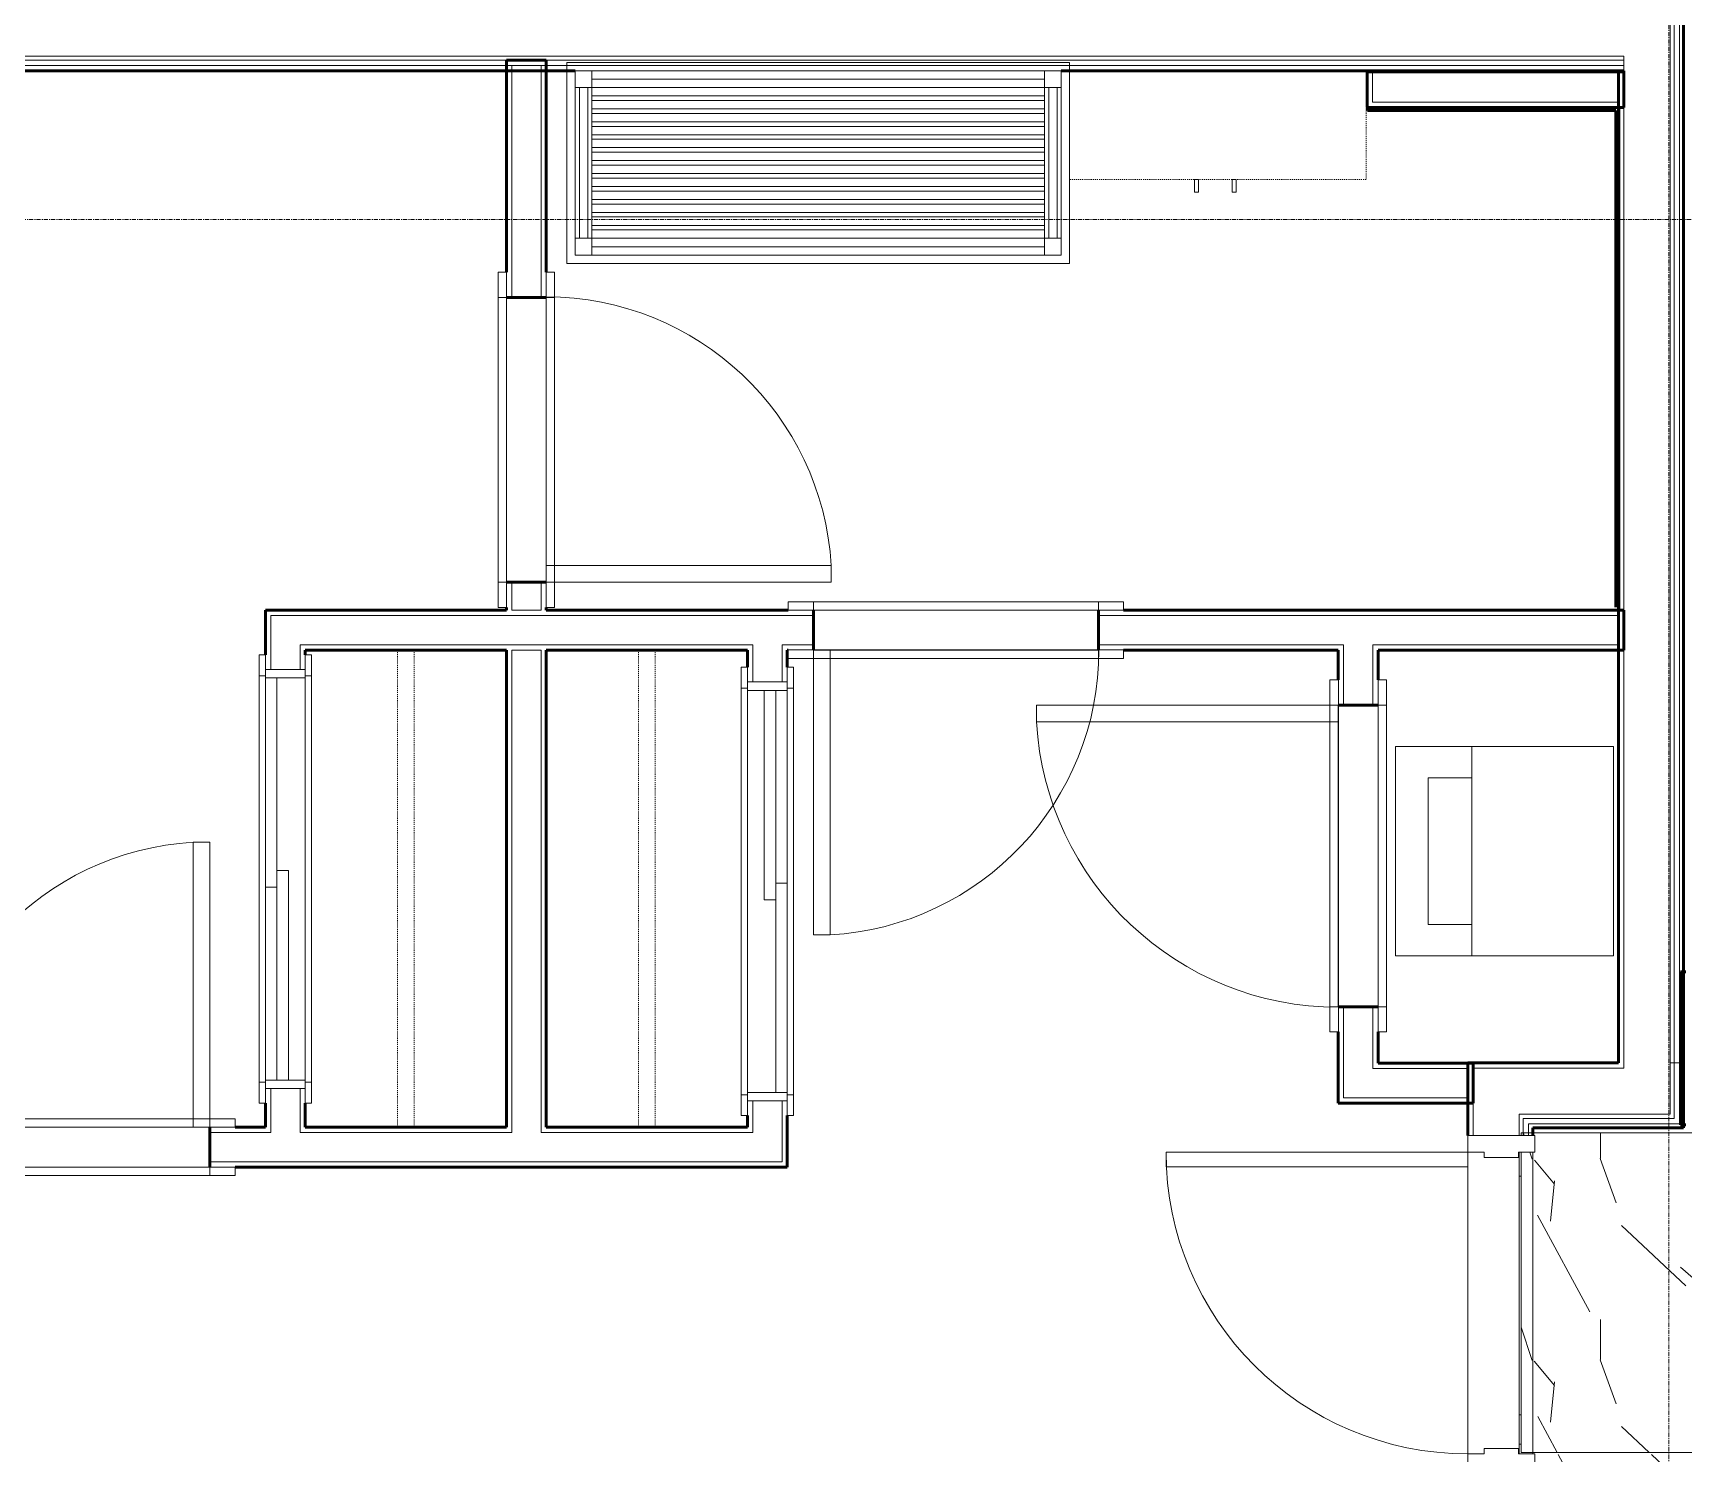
# Model space of a CAD drawing. Header units: inches. Extents: x -4218 to -1830, y 9767 to 12426.
# Drawn here: x -3676.5 to -3479.5, y 10668.9 to 10838.4 of the extents above; entities that cross this region are included whole.
import ezdxf

# ---------------------------------------------------------------- set-up
doc = ezdxf.new("R2010")
doc.units = ezdxf.units.IN
doc.header["$MEASUREMENT"] = 0
doc.linetypes.add('Dash', pattern=[0.25, 0.125, -0.125])
doc.linetypes.add('Grid Line 1_2_', pattern=[0.875, 0.5, -0.125, 0.125, -0.125])
for name, color, linetype, lineweight in [('0-1', 7, 'Continuous', 5), ('0-2', 10, 'Continuous', 9), ('A-CLNG-1', 252, 'Continuous', 9), ('A-CLNG-2', 10, 'Continuous', 9), ('A-CLNG-PATT-1', 9, 'Continuous', 13), ('A-DETL-MBND', 5, 'Continuous', 9), ('A-DOOR-1', 10, 'Continuous', 9), ('A-DOOR-2', 50, 'Continuous', 20), ('A-DOOR-FRAM-1', 10, 'Continuous', 9), ('A-DOOR-FRAM-3', 50, 'Continuous', 20), ('A-ROOF-1', 132, 'Continuous', 9), ('A-WALL-1', 7, 'Continuous', 50), ('A-WALL-2', 250, 'Continuous', 13), ('A-WALL-3', 10, 'Continuous', 9), ('A-WALL-4', 252, 'Continuous', 9), ('A-WALL-5', 253, 'Continuous', 9), ('I-WALL-1', 7, 'Continuous', 50), ('I-WALL-2', 10, 'Continuous', 9), ('I-WALL-3', 252, 'Continuous', 9), ('I-WALL-4', 253, 'Continuous', 9), ('I-WALL-5', 254, 'Continuous', 9), ('P-SANR-FIXT-1', 10, 'Continuous', 9), ('Q-CASE-2', 252, 'Continuous', 9), ('Q-CASE-3', 10, 'Continuous', 9), ('Q-CASE-4', 252, 'Dash', 9), ('Q-CASE-8', 10, 'Dash', 9), ('Q-CASE-HDLN-1', 10, 'Dash', 9), ('Q-CASE-HDLN-2', 252, 'Dash', 9), ('Q-CASE-HDLN-3', 253, 'Dash', 9), ('S-BEAM', 12, 'Continuous', 9), ('S-GRID-1', 1, 'Grid Line 1_2_', 9)]:
    doc.layers.add(name, color=color, linetype=linetype, lineweight=lineweight)

# ---------------------------------------------------------------- blocks, each defined once
blk = doc.blocks.new('SWING - SINGLE - FLUSH - 2-10 x 6-8 - PRIVACY-3199407-BACKGROUND - RCP - 3RD FLOOR')
at = {"layer": 'A-DOOR-1'}
blk.add_arc((17, 2.37), 34.07, 93.3657, 180, dxfattribs=at)
at = {"layer": 'A-DOOR-2'}
for p, q in [((15, 2.37), (15, 36.38)), ((17, 36.38), (15, 36.38)), ((17, 2.37), (17, 36.38)), ((17, 2.37), (15, 2.37))]:
    blk.add_line(p, q, dxfattribs=at)
at = {"layer": 'A-DOOR-FRAM-1'}
for p, q in [((-17, 3.37), (-20, 3.37)), ((-20, 2.37), (-20, 3.37)), ((-20, 2.37), (-17, 2.37)), ((17, 3.37), (-17, 3.37)), ((-17, 2.37), (-17, 3.37)), ((-17, 2.37), (17, 2.37)), ((20, 3.37), (17, 3.37)), ((17, 2.37), (17, 3.37)), ((17, 2.37), (20, 2.37)), ((20, 2.37), (20, 3.37)), ((-17, -2.38), (-20, -2.38)), ((-20, -2.38), (-20, -3.38)), ((-20, -3.38), (-17, -3.38)), ((17, -2.38), (-17, -2.38)), ((-17, -2.38), (-17, -3.38)), ((-17, -3.38), (17, -3.38)), ((20, -2.38), (17, -2.38)), ((17, -2.38), (17, -3.38)), ((17, -3.38), (20, -3.38)), ((20, -2.38), (20, -3.38))]:
    blk.add_line(p, q, dxfattribs=at)
blk = doc.blocks.new('Stacked Washer and Dryer - 26_x25_ - Private-1372850-BACKGROUND - RCP - 3RD FLOOR')
at = {"layer": 'P-SANR-FIXT-1'}
for p, q in [((26, 12.5), (0, 12.5)), ((0, -12.5), (0, 12.5)), ((16.90625, -12.5), (16.90625, 12.5)), ((26, 12.5), (26, -12.5)), ((22.09375, 8.75), (16.90625, 8.75)), ((22.09375, -8.75), (22.09375, 8.75)), ((16.90625, -8.75), (22.09375, -8.75)), ((0, -12.5), (26, -12.5))]:
    blk.add_line(p, q, dxfattribs=at)
blk = doc.blocks.new('SWING - SINGLE - FLUSH - 3-0 x 6-8 - PASSAGE-3208150-BACKGROUND - RCP - 3RD FLOOR')
at = {"layer": 'A-DOOR-1'}
blk.add_arc((18, 2.37), 36.07, 93.1789, 180, dxfattribs=at)
at = {"layer": 'A-DOOR-2'}
for p, q in [((16, 2.37), (16, 38.39)), ((18, 38.39), (16, 38.39)), ((18, 2.37), (18, 38.39)), ((18, 2.37), (16, 2.37))]:
    blk.add_line(p, q, dxfattribs=at)
at = {"layer": 'A-DOOR-FRAM-1'}
for p, q in [((-18, 3.37), (-21, 3.37)), ((-21, 2.37), (-21, 3.37)), ((-18, 2.37), (-21, 2.37)), ((18, 3.37), (-18, 3.37)), ((-18, 2.37), (-18, 3.37)), ((-18, 2.37), (18, 2.37)), ((21, 3.37), (18, 3.37)), ((18, 2.37), (18, 3.37)), ((21, 2.37), (18, 2.37)), ((21, 2.37), (21, 3.37)), ((-21, -2.38), (-21, -3.38)), ((-21, -2.38), (-18, -2.38)), ((-21, -3.38), (-18, -3.38)), ((-18, -2.38), (-18, -3.38)), ((18, -2.38), (-18, -2.38)), ((-18, -3.38), (18, -3.38)), ((18, -2.38), (18, -3.38)), ((18, -2.38), (21, -2.38)), ((18, -3.38), (21, -3.38)), ((21, -2.38), (21, -3.38))]:
    blk.add_line(p, q, dxfattribs=at)
blk = doc.blocks.new('OD_CW_Closet - OD_CW_Closet-3208948-BACKGROUND - RCP - 3RD FLOOR')
at = {"layer": 'Q-CASE-HDLN-1'}
for p, q in [((53.56, 24), (5.56, 24)), ((0.74, 13), (57.68, 13)), ((0.74, 11), (57.68, 11))]:
    blk.add_line(p, q, dxfattribs=at)
at = {"layer": 'Q-CASE-HDLN-2'}
for p, q in [((2.81, 24), (0.74, 24)), ((0.74, 24), (0.74, 0)), ((53.81, 24), (53.56, 24)), ((57.68, 24), (56.31, 24)), ((57.68, 0), (57.68, 24)), ((0.74, 0), (57.68, 0))]:
    blk.add_line(p, q, dxfattribs=at)
at = {"layer": 'Q-CASE-HDLN-3'}
blk.add_line((4.56, 24), (2.81, 24), dxfattribs=at)
blk = doc.blocks.new('SLIDING - FLUSH - 4-0 x 6-8-3203583-BACKGROUND - RCP - 3RD FLOOR')
at = {"layer": 'A-DOOR-1'}
for p, q in [((-26.75, 2.5), (-26.75, 3.25)), ((-24.25, 3.25), (-26.75, 3.25)), ((-26.75, 2.5), (-24.25, 2.5)), ((24.25, 3.25), (-24.25, 3.25)), ((-24.25, 3.25), (-24.25, 2.5)), ((24.25, 2.5), (24.25, 3.25)), ((24.25, 3.25), (26.75, 3.25)), ((26.75, 2.5), (24.25, 2.5)), ((26.75, 3.25), (26.75, 2.5)), ((24, 0.5), (-1, 0.5)), ((-1, 0.5), (-1, -0.88)), ((24, 0.5), (24, -0.88)), ((1, -0.88), (-24, -0.88)), ((-24, -0.88), (-24, -2.25)), ((-1, -0.88), (24, -0.88)), ((1, -0.88), (1, -2.25)), ((-26.75, -3), (-26.75, -2.25)), ((-24.25, -2.25), (-26.75, -2.25)), ((-26.75, -3), (-24.25, -3)), ((-24.25, -2.25), (-24.25, -3)), ((-24.25, -3), (24.25, -3)), ((-24, -2.25), (1, -2.25)), ((24.25, -2.25), (26.75, -2.25)), ((24.25, -3), (24.25, -2.25)), ((26.75, -3), (24.25, -3)), ((26.75, -2.25), (26.75, -3))]:
    blk.add_line(p, q, dxfattribs=at)
at = {"layer": 'A-DOOR-FRAM-1'}
for p, q in [((-25, -2.25), (-25, 2.5)), ((-24, 2.5), (-25, 2.5)), ((24, 2.5), (-24, 2.5)), ((-24, 2.5), (-24, -2.25)), ((24, -2.25), (24, 2.5)), ((24, 2.5), (25, 2.5)), ((25, 2.5), (25, -2.25)), ((-25, -2.25), (-24, -2.25)), ((1, -2.25), (24, -2.25)), ((25, -2.25), (24, -2.25))]:
    blk.add_line(p, q, dxfattribs=at)
blk = doc.blocks.new('OD_CW_Closet - OD_CW_Closet-V2-BACKGROUND - RCP - 3RD FLOOR')
at = {"layer": 'Q-CASE-HDLN-1'}
for p, q in [((0.74, -11), (57.68, -11)), ((0.74, -13), (57.68, -13)), ((52.06, -24), (4.06, -24))]:
    blk.add_line(p, q, dxfattribs=at)
at = {"layer": 'Q-CASE-HDLN-2'}
for p, q in [((0.74, -24), (0.74, 0)), ((0.74, 0), (57.68, 0)), ((57.68, 0), (57.68, -24)), ((1.31, -24), (0.74, -24)), ((4.06, -24), (3.81, -24)), ((57.68, -24), (54.81, -24))]:
    blk.add_line(p, q, dxfattribs=at)
at = {"layer": 'Q-CASE-HDLN-3'}
blk.add_line((54.81, -24), (53.06, -24), dxfattribs=at)
blk = doc.blocks.new('Bath Vanity - Bath Vanity 60_-3150019-BACKGROUND - RCP - 3RD FLOOR')
at = {"layer": 'Q-CASE-2'}
for p, q in [((-29.26, 0), (-29.26, 1)), ((30.74, 1), (30.74, 0)), ((30.74, 0), (-29.26, 0))]:
    blk.add_line(p, q, dxfattribs=at)
at = {"layer": 'Q-CASE-3'}
for p, q in [((-29.26, 1), (-29.26, 24)), ((-29.26, 24), (30.74, 24)), ((30.74, 24), (30.74, 1)), ((-28.26, 21), (-28.26, 23)), ((-28.26, 23), (-26.26, 23)), ((-26.26, 23), (27.74, 23)), ((-26.26, 23), (-26.26, 21)), ((-26.26, 22), (27.74, 22)), ((27.74, 21), (27.74, 23)), ((27.74, 23), (29.74, 23)), ((29.74, 23), (29.74, 21)), ((-28.26, 21), (-28.26, 3)), ((-26.26, 21), (-28.26, 21)), ((-27.76, 21), (-27.76, 3)), ((-26.76, 21), (-26.76, 3)), ((27.74, 21), (-26.26, 21)), ((-26.26, 21), (-26.26, 3)), ((-26.26, 20), (27.74, 20)), ((27.74, 21), (27.74, 3)), ((29.74, 21), (27.74, 21)), ((28.24, 21), (28.24, 3)), ((29.24, 21), (29.24, 3)), ((29.74, 21), (29.74, 3)), ((27.74, 19.45), (-26.26, 19.45)), ((-26.26, 18.45), (27.74, 18.45)), ((27.74, 17.91), (-26.26, 17.91)), ((-26.26, 16.91), (27.74, 16.91)), ((27.74, 16.36), (-26.26, 16.36)), ((-26.26, 15.36), (27.74, 15.36)), ((27.74, 14.82), (-26.26, 14.82)), ((-26.26, 13.82), (27.74, 13.82)), ((27.74, 13.27), (-26.26, 13.27)), ((-26.26, 12.27), (27.74, 12.27)), ((27.74, 11.73), (-26.26, 11.73)), ((-26.26, 10.73), (27.74, 10.73)), ((27.74, 10.18), (-26.26, 10.18)), ((-26.26, 9.18), (27.74, 9.18)), ((27.74, 8.64), (-26.26, 8.64)), ((-26.26, 7.64), (27.74, 7.64)), ((27.74, 7.09), (-26.26, 7.09)), ((-26.26, 6.09), (27.74, 6.09)), ((27.74, 5.55), (-26.26, 5.55)), ((-26.26, 4.55), (27.74, 4.55)), ((27.74, 4), (-26.26, 4)), ((-28.26, 1), (-28.26, 3)), ((-28.26, 3), (-26.26, 3)), ((-26.26, 3), (27.74, 3)), ((-26.26, 3), (-26.26, 1)), ((-26.26, 2), (27.74, 2)), ((27.74, 1), (27.74, 3)), ((27.74, 3), (29.74, 3)), ((29.74, 3), (29.74, 1)), ((-26.26, 1), (-28.26, 1)), ((-26.26, 1), (27.74, 1)), ((29.74, 1), (27.74, 1))]:
    blk.add_line(p, q, dxfattribs=at)
blk = doc.blocks.new('300 Series Wall Hung Cabinet_326 - 36_-V55-BACKGROUND - RCP - 3RD FLOOR')
at = {"layer": 'Q-CASE-3'}
for p, q in [((-2.01, 14.69), (-2.5, 14.69)), ((-2.5, 14.69), (-2.5, 13.19)), ((-2.01, 13.19), (-2.01, 14.69)), ((2.49, 14.69), (2, 14.69)), ((2, 14.69), (2, 13.19)), ((2.49, 13.19), (2.49, 14.69)), ((-2.5, 13.19), (-2.01, 13.19)), ((2, 13.19), (2.49, 13.19))]:
    blk.add_line(p, q, dxfattribs=at)
at = {"layer": 'Q-CASE-4'}
blk.add_line((17.37, 0.19), (-18, 0.19), dxfattribs=at)
at = {"layer": 'Q-CASE-8'}
for p, q in [((-18, 0.19), (-18, 13.19)), ((-18, 13.19), (17.37, 13.19))]:
    blk.add_line(p, q, dxfattribs=at)
blk = doc.blocks.new('CTR - 1st Phase - Unit Layouts_rvt-1-BACKGROUND - RCP - 3RD FLOOR')
at = {"layer": 'A-WALL-1'}
for p, q in [((-3620, 10809.89), (-3620, 10835.19)), ((-3620, 10835.19), (-3619.37, 10835.19)), ((-3619.37, 10835.19), (-3615.87, 10835.19)), ((-3615.87, 10835.19), (-3615.25, 10835.19)), ((-3615.25, 10835.19), (-3615.25, 10809.89)), ((-3517.3, 10833.69), (-3517.3, 10833.94)), ((-3517.3, 10833.94), (-3486.67, 10833.94)), ((-3517.3, 10830.19), (-3517.3, 10833.69)), ((-3486.67, 10833.94), (-3486.67, 10833.69)), ((-3486.67, 10833.69), (-3486.67, 10830.19)), ((-3517.3, 10829.56), (-3517.3, 10830.19)), ((-3486.67, 10830.19), (-3486.67, 10829.56)), ((-3486.67, 10829.56), (-3517.3, 10829.56)), ((-3517.26, 10829.19), (-3517.26, 10829.56)), ((-3517.26, 10829.56), (-3487.64, 10829.56)), ((-3487.64, 10829.19), (-3517.26, 10829.19)), ((-3487.64, 10829.56), (-3487.26, 10829.56)), ((-3487.64, 10769.94), (-3487.64, 10829.19)), ((-3487.26, 10829.56), (-3487.26, 10769.56)), ((-3615.25, 10806.89), (-3620, 10806.89)), ((-3620, 10772.89), (-3615.25, 10772.89)), ((-3648.75, 10764.25), (-3648.75, 10769.56)), ((-3648.75, 10769.56), (-3648.12, 10769.56)), ((-3648.12, 10769.56), (-3644, 10769.56)), ((-3644, 10769.56), (-3620, 10769.56)), ((-3620, 10769.56), (-3620, 10769.89)), ((-3615.25, 10769.89), (-3615.25, 10769.56)), ((-3615.25, 10769.56), (-3586.37, 10769.56)), ((-3583.37, 10769.56), (-3583.37, 10764.81)), ((-3549.37, 10764.81), (-3549.37, 10769.56)), ((-3546.37, 10769.56), (-3486.67, 10769.56)), ((-3487.26, 10769.56), (-3487.64, 10769.56)), ((-3486.67, 10769.56), (-3486.67, 10768.94)), ((-3486.67, 10768.94), (-3486.67, 10765.44)), ((-3486.67, 10765.44), (-3486.67, 10764.81)), ((-3620, 10764.81), (-3644, 10764.81)), ((-3644, 10764.81), (-3644, 10764.25)), ((-3620, 10707.87), (-3620, 10764.81)), ((-3591.25, 10764.81), (-3615.25, 10764.81)), ((-3615.25, 10764.81), (-3615.25, 10707.87)), ((-3591.25, 10762.75), (-3591.25, 10764.81)), ((-3586.5, 10764.81), (-3586.5, 10762.75)), ((-3586.37, 10764.81), (-3586.5, 10764.81)), ((-3520.75, 10764.81), (-3546.37, 10764.81)), ((-3520.75, 10761.25), (-3520.75, 10764.81)), ((-3486.67, 10764.81), (-3516, 10764.81)), ((-3516, 10764.81), (-3516, 10761.25)), ((-3516, 10758.25), (-3520.75, 10758.25)), ((-3520.75, 10722.25), (-3516, 10722.25)), ((-3520.75, 10715.5), (-3520.75, 10719.25)), ((-3516, 10719.25), (-3516, 10715.5)), ((-3520.75, 10711.37), (-3520.75, 10715.5)), ((-3516, 10715.5), (-3504.67, 10715.5)), ((-3504.67, 10715.5), (-3504.67, 10714.87)), ((-3504.67, 10714.87), (-3504.67, 10711.37)), ((-3648.75, 10707.87), (-3648.75, 10710.75)), ((-3644, 10710.75), (-3644, 10707.87)), ((-3520.75, 10710.75), (-3520.75, 10711.37)), ((-3504.67, 10710.75), (-3520.75, 10710.75)), ((-3504.67, 10711.37), (-3504.67, 10710.75)), ((-3591.25, 10707.87), (-3591.25, 10709.25)), ((-3586.5, 10709.25), (-3586.5, 10703.12)), ((-3655.37, 10703.12), (-3655.37, 10707.87)), ((-3652.37, 10707.87), (-3648.75, 10707.87)), ((-3644, 10707.87), (-3620, 10707.87)), ((-3615.25, 10707.87), (-3591.25, 10707.87)), ((-3591.25, 10703.12), (-3652.37, 10703.12)), ((-3587.12, 10703.12), (-3591.25, 10703.12)), ((-3586.5, 10703.12), (-3587.12, 10703.12))]:
    blk.add_line(p, q, dxfattribs=at)
at = {"layer": 'A-WALL-2'}
for p, q in [((-3615.87, 10834.56), (-3619.37, 10834.56)), ((-3619.37, 10806.89), (-3619.37, 10834.56)), ((-3615.87, 10806.89), (-3615.87, 10834.56)), ((-3516.67, 10833.69), (-3517.3, 10833.69)), ((-3517.3, 10833.69), (-3516.67, 10833.69)), ((-3516.67, 10830.19), (-3516.67, 10833.69)), ((-3516.67, 10833.69), (-3487.3, 10833.69)), ((-3487.3, 10833.69), (-3487.3, 10830.19)), ((-3486.67, 10833.69), (-3487.3, 10833.69)), ((-3487.3, 10833.69), (-3486.67, 10833.69)), ((-3516.67, 10830.19), (-3487.3, 10830.19)), ((-3619.37, 10769.56), (-3619.37, 10772.89)), ((-3615.87, 10769.56), (-3615.87, 10772.89)), ((-3619.37, 10769.56), (-3615.87, 10769.56)), ((-3615.87, 10769.56), (-3619.37, 10769.56)), ((-3644.62, 10768.94), (-3648.12, 10768.94)), ((-3648.12, 10768.94), (-3648.12, 10762.5)), ((-3644, 10768.94), (-3644.62, 10768.94)), ((-3583.37, 10768.94), (-3644, 10768.94)), ((-3487.3, 10768.94), (-3549.37, 10768.94)), ((-3487.3, 10765.44), (-3487.3, 10768.94)), ((-3644, 10765.44), (-3644.62, 10765.44)), ((-3644.62, 10765.44), (-3644.62, 10762.5)), ((-3590.62, 10765.44), (-3644, 10765.44)), ((-3590.62, 10765.44), (-3590.62, 10764.81)), ((-3587.12, 10765.44), (-3587.12, 10764.81)), ((-3583.37, 10765.44), (-3587.12, 10765.44)), ((-3520.12, 10765.44), (-3549.37, 10765.44)), ((-3520.12, 10765.44), (-3520.12, 10764.81)), ((-3487.3, 10765.44), (-3516.62, 10765.44)), ((-3516.62, 10765.44), (-3516.62, 10764.81)), ((-3615.87, 10764.81), (-3619.37, 10764.81)), ((-3619.37, 10707.87), (-3619.37, 10764.81)), ((-3619.37, 10764.81), (-3615.87, 10764.81)), ((-3615.87, 10707.87), (-3615.87, 10764.81)), ((-3590.62, 10764.81), (-3590.62, 10761)), ((-3587.12, 10764.81), (-3587.12, 10761)), ((-3520.12, 10764.81), (-3520.12, 10758.25)), ((-3516.62, 10764.81), (-3516.62, 10758.25)), ((-3520.12, 10722.25), (-3520.12, 10715.5)), ((-3516.62, 10722.25), (-3516.62, 10715.5)), ((-3520.12, 10715.5), (-3520.12, 10714.87)), ((-3520.12, 10714.87), (-3520.12, 10711.37)), ((-3516.62, 10715.5), (-3516.62, 10714.87)), ((-3505.3, 10714.87), (-3516.62, 10714.87)), ((-3505.3, 10714.87), (-3505.3, 10711.37)), ((-3648.12, 10712.5), (-3648.12, 10707.87)), ((-3644.62, 10712.5), (-3644.62, 10707.87)), ((-3590.62, 10711), (-3590.62, 10707.25)), ((-3587.12, 10711), (-3587.12, 10703.75)), ((-3505.3, 10711.37), (-3520.12, 10711.37)), ((-3655.37, 10707.25), (-3648.12, 10707.25)), ((-3648.12, 10707.25), (-3648.12, 10707.87)), ((-3644.62, 10707.25), (-3644.62, 10707.87)), ((-3644.62, 10707.25), (-3619.37, 10707.25)), ((-3619.37, 10707.25), (-3619.37, 10707.87)), ((-3615.87, 10707.87), (-3615.87, 10707.25)), ((-3615.87, 10707.25), (-3591.25, 10707.25)), ((-3591.25, 10707.25), (-3590.62, 10707.25)), ((-3655.37, 10703.75), (-3591.25, 10703.75)), ((-3591.25, 10703.75), (-3590.62, 10703.75)), ((-3590.62, 10703.75), (-3587.12, 10703.75))]:
    blk.add_line(p, q, dxfattribs=at)
at = {"layer": 'A-WALL-3'}
for p, q in [((-3620, 10806.89), (-3620, 10772.89)), ((-3615.25, 10772.89), (-3615.25, 10806.89)), ((-3549.37, 10769.56), (-3583.37, 10769.56)), ((-3583.37, 10764.81), (-3549.37, 10764.81)), ((-3520.75, 10758.25), (-3520.75, 10722.25)), ((-3516, 10722.25), (-3516, 10758.25)), ((-3655.37, 10707.87), (-3689.37, 10707.87)), ((-3689.37, 10703.12), (-3655.37, 10703.12))]:
    blk.add_line(p, q, dxfattribs=at)
at = {"layer": 'A-WALL-4'}
for p, q in [((-3620, 10806.89), (-3615.25, 10806.89)), ((-3620, 10772.89), (-3615.25, 10772.89)), ((-3583.37, 10769.56), (-3583.37, 10764.81)), ((-3549.37, 10769.56), (-3549.37, 10764.81)), ((-3516, 10758.25), (-3520.75, 10758.25)), ((-3516, 10722.25), (-3520.75, 10722.25)), ((-3655.37, 10703.12), (-3655.37, 10707.87))]:
    blk.add_line(p, q, dxfattribs=at)
at = {"layer": 'A-WALL-5'}
for p, q in [((-3648.75, 10762.5), (-3644, 10762.5)), ((-3586.5, 10761), (-3591.25, 10761)), ((-3648.75, 10712.5), (-3644, 10712.5)), ((-3586.5, 10711), (-3591.25, 10711))]:
    blk.add_line(p, q, dxfattribs=at)
at = {"layer": '0-2'}
for name, p, rotation in [('Bath Vanity - Bath Vanity 60_-3150019-BACKGROUND - RCP - 3RD FLOOR', (-3582.06, 10834.94), 180), ('300 Series Wall Hung Cabinet_326 - 36_-V55-BACKGROUND - RCP - 3RD FLOOR', (-3535.42, 10834.13), 180), ('SWING - SINGLE - FLUSH - 2-10 x 6-8 - PRIVACY-3199407-BACKGROUND - RCP - 3RD FLOOR', (-3617.62, 10789.89), 269.9999999999781), ('SWING - SINGLE - FLUSH - 2-10 x 6-8 - PRIVACY-3199407-BACKGROUND - RCP - 3RD FLOOR', (-3566.37, 10767.19), 180), ('SLIDING - FLUSH - 4-0 x 6-8-3203583-BACKGROUND - RCP - 3RD FLOOR', (-3646.5, 10737.5), 270.0000000000273), ('OD_CW_Closet - OD_CW_Closet-V2-BACKGROUND - RCP - 3RD FLOOR', (-3620, 10765.55), 269.9999999999683), ('OD_CW_Closet - OD_CW_Closet-3208948-BACKGROUND - RCP - 3RD FLOOR', (-3615.25, 10765.55), 270.0000000000302), ('SLIDING - FLUSH - 4-0 x 6-8-3203583-BACKGROUND - RCP - 3RD FLOOR', (-3588.75, 10736), 89.99999999997199), ('SWING - SINGLE - FLUSH - 3-0 x 6-8 - PASSAGE-3208150-BACKGROUND - RCP - 3RD FLOOR', (-3518.37, 10740.25), 89.99999999997131), ('Stacked Washer and Dryer - 26_x25_ - Private-1372850-BACKGROUND - RCP - 3RD FLOOR', (-3487.92, 10740.82), 180)]:
    blk.add_blockref(name, p, dxfattribs=dict(at, rotation=rotation))
blk.add_blockref('SWING - SINGLE - FLUSH - 2-10 x 6-8 - PRIVACY-3199407-BACKGROUND - RCP - 3RD FLOOR', (-3672.37, 10705.5), dxfattribs=at)
blk = doc.blocks.new('HOLLOW METAL - UNIT DOOR-2191979-BACKGROUND - RCP - 3RD FLOOR')
at = {"layer": 'A-DOOR-1'}
blk.add_arc((18, 4.125), 36, 90, 180, dxfattribs=at)
at = {"layer": 'A-DOOR-2'}
for p, q in [((18, 40.125), (16.25, 40.125)), ((16.25, 40.125), (16.25, 4.125)), ((18, 4.125), (18, 40.125)), ((16.25, 4.125), (18, 4.125))]:
    blk.add_line(p, q, dxfattribs=at)
at = {"layer": 'A-DOOR-FRAM-3'}
for p, q in [((-18, 4.125), (-20, 4.125)), ((-20, 4.125), (-20, -3.875)), ((-18, 2.1875), (-18, 4.125)), ((18, 4.125), (18, 2.1875)), ((20, 4.125), (18, 4.125)), ((20, -3.875), (20, 4.125)), ((-17.375, 2.1875), (-18, 2.1875)), ((-17.375, -1.9375), (-17.375, 2.1875)), ((18, 2.1875), (17.375, 2.1875)), ((17.375, 2.1875), (17.375, -1.9375)), ((-18, -3.875), (-18, -1.9375)), ((-18, -1.9375), (-17.375, -1.9375)), ((17.375, -1.9375), (18, -1.9375)), ((18, -1.9375), (18, -3.875)), ((-20, -3.875), (-18, -3.875)), ((18, -3.875), (20, -3.875))]:
    blk.add_line(p, q, dxfattribs=at)
blk = doc.blocks.new('CTR - 1st Phase - Common Walls_rvt-1-BACKGROUND - RCP - 3RD FLOOR')
at = {"layer": 'A-CLNG-PATT-1'}
h = blk.add_hatch(dxfattribs=at)
h.set_pattern_fill('FP_1', color=256, style=0, pattern_type=2)
h.set_pattern_definition([(108.435, (6.24, 0), (-23.9995167, 47.999875), [9.107, -66.787]), (139.399, (3.36, 8.64), (-144.0005735, 119.9994401), [4.425, -216.844]), (136.848, (24, 11.52), (-360.00235884, 335.99803914), [10.527, -515.834]), (109.983, (16.32, 18.72), (-71.99926767, 192.0004429), [5.618, -275.295]), (90, (14.4, 0), (-24, 24), [4.8, -19.2]), (118.443, (14.4, 4.8), (168.000806133, -311.999948405), [13.101, -641.971]), (84.289, (8.16, 16.32), (-24.00143285, -215.9997167), [4.824, -236.373]), (129.806, (8.64, 21.12), (96.0006462, -119.9991583), [3.749, -183.697])])
h.paths.add_polyline_path([(-3497.55, 10649.86), (-3435.32, 10649.86), (-3435.32, 10668.81), (-3497.3, 10668.81), (-3497.3, 10666.89), (-3498.93, 10666.89), (-3498.93, 10649.86), (-3498.05, 10649.86)], flags=0)
h.paths.add_polyline_path([(-3497.55, 10669.06), (-3435.32, 10669.06), (-3435.32, 10707.21), (-3498.93, 10707.21), (-3498.93, 10706.89), (-3497.3, 10706.89), (-3497.3, 10704.89), (-3498.93, 10704.89), (-3498.93, 10669.06)], flags=0)
h.paths.add_polyline_path([(-3478.3, 10707.46), (-3435.32, 10707.46), (-3435.32, 10726.41), (-3478.3, 10726.41), (-3478.3, 10722.54)], flags=0)
at = {"layer": 'A-CLNG-1'}
for p, q in [((-3498.93, 10706.89), (-3498.93, 10707.21)), ((-3498.93, 10707.21), (-3497.55, 10707.21)), ((-3498.93, 10669.06), (-3498.93, 10704.89)), ((-3497.55, 10669.06), (-3498.93, 10669.06))]:
    blk.add_line(p, q, dxfattribs=at)
at = {"layer": 'A-CLNG-2'}
for p, q in [((-3497.55, 10707.21), (-3435.32, 10707.21)), ((-3435.32, 10669.06), (-3497.55, 10669.06))]:
    blk.add_line(p, q, dxfattribs=at)
at = {"layer": 'A-WALL-2'}
for p, q in [((-3481.17, 10960.84), (-3481.17, 10715.54)), ((-3480.67, 10960.84), (-3480.67, 10715.54)), ((-3480.05, 10960.84), (-3480.05, 10715.54)), ((-3852.47, 10835.69), (-3487.3, 10835.69)), ((-3852.47, 10835.19), (-3487.3, 10835.19)), ((-3852.47, 10834.56), (-3487.3, 10834.56)), ((-3487.3, 10835.69), (-3486.67, 10835.69)), ((-3487.3, 10835.19), (-3486.67, 10835.19)), ((-3487.3, 10834.56), (-3486.67, 10834.56)), ((-3486.67, 10835.19), (-3486.67, 10835.69)), ((-3486.67, 10835.69), (-3486.67, 10835.19)), ((-3486.67, 10834.56), (-3486.67, 10835.19)), ((-3486.67, 10835.19), (-3486.67, 10834.56)), ((-3486.67, 10834.56), (-3486.67, 10715.54)), ((-3486.67, 10714.91), (-3504.67, 10714.91)), ((-3504.67, 10714.91), (-3504.67, 10709.41)), ((-3486.67, 10714.91), (-3486.67, 10715.54)), ((-3481.17, 10714.91), (-3481.17, 10715.54)), ((-3481.17, 10709.41), (-3481.17, 10714.91)), ((-3480.67, 10709.41), (-3480.67, 10715.54)), ((-3480.05, 10708.91), (-3480.05, 10715.54)), ((-3504.67, 10709.41), (-3504.67, 10707.79)), ((-3481.17, 10709.41), (-3499.17, 10709.41)), ((-3499.17, 10709.41), (-3499.17, 10708.91)), ((-3499.17, 10708.91), (-3499.17, 10707.79)), ((-3480.67, 10708.91), (-3498.67, 10708.91)), ((-3498.67, 10708.91), (-3498.67, 10708.29)), ((-3498.67, 10708.29), (-3498.67, 10707.79)), ((-3480.05, 10708.29), (-3498.05, 10708.29)), ((-3498.05, 10708.29), (-3498.05, 10707.79)), ((-3480.67, 10708.91), (-3480.67, 10709.41)), ((-3480.05, 10708.29), (-3480.05, 10708.91)), ((-3480.05, 10708.29), (-3479.55, 10708.29)), ((-3479.55, 10708.29), (-3480.05, 10708.29)), ((-3504.67, 10706.89), (-3504.67, 10707.79)), ((-3499.17, 10706.89), (-3499.17, 10707.79)), ((-3498.67, 10706.89), (-3498.67, 10707.79)), ((-3498.05, 10706.89), (-3498.05, 10707.79))]:
    blk.add_line(p, q, dxfattribs=at)
at = {"layer": 'I-WALL-1'}
for p, q in [((-3479.55, 10960.84), (-3479.55, 10715.54)), ((-3611.8, 10833.94), (-3852.47, 10833.94)), ((-3487.3, 10833.94), (-3553.8, 10833.94)), ((-3487.3, 10715.54), (-3487.3, 10833.94)), ((-3479.92, 10708.16), (-3479.92, 10726.41)), ((-3479.92, 10726.41), (-3479.3, 10726.41)), ((-3505.3, 10715.54), (-3487.3, 10715.54)), ((-3505.3, 10714.91), (-3505.3, 10715.54)), ((-3505.3, 10707.79), (-3505.3, 10714.91)), ((-3479.55, 10715.54), (-3479.55, 10708.29)), ((-3479.3, 10708.16), (-3479.92, 10708.16)), ((-3479.55, 10708.29), (-3479.55, 10707.79)), ((-3505.3, 10706.89), (-3505.3, 10707.79)), ((-3479.55, 10707.79), (-3497.55, 10707.79)), ((-3497.55, 10707.79), (-3497.55, 10706.89))]:
    blk.add_line(p, q, dxfattribs=at)
at = {"layer": 'I-WALL-2'}
for p, q in [((-3497.55, 10668.89), (-3497.55, 10704.89)), ((-3505.3, 10703.14), (-3505.3, 10668.89))]:
    blk.add_line(p, q, dxfattribs=at)
at = {"layer": 'I-WALL-3'}
for p, q in [((-3479.55, 10949.97), (-3479.55, 10726.41)), ((-3479.55, 10726.41), (-3479.3, 10726.41)), ((-3479.55, 10707.79), (-3479.55, 10708.16)), ((-3479.55, 10708.16), (-3479.3, 10708.16)), ((-3479.55, 10707.79), (-3497.55, 10707.79)), ((-3497.55, 10707.79), (-3497.55, 10707.21)), ((-3497.55, 10669.06), (-3497.55, 10668.89))]:
    blk.add_line(p, q, dxfattribs=at)
at = {"layer": 'I-WALL-4'}
for p, q in [((-3479.92, 10726.41), (-3479.57, 10726.41)), ((-3479.92, 10708.16), (-3479.92, 10726.41)), ((-3479.55, 10726.41), (-3479.55, 10715.54)), ((-3481.17, 10715.54), (-3479.92, 10715.54)), ((-3481.17, 10715.54), (-3479.92, 10715.54)), ((-3479.55, 10708.16), (-3479.55, 10715.54)), ((-3479.92, 10708.16), (-3479.55, 10708.16))]:
    blk.add_line(p, q, dxfattribs=at)
at = {"layer": 'I-WALL-5'}
blk.add_line((-3479.92, 10715.54), (-3479.55, 10715.54), dxfattribs=at)
blk.add_line((-3479.92, 10715.54), (-3479.55, 10715.54), dxfattribs=at)
at = {"layer": '0-2', "rotation": 89.99999999999359}
blk.add_blockref('HOLLOW METAL - UNIT DOOR-2191979-BACKGROUND - RCP - 3RD FLOOR', (-3501.17, 10686.89), dxfattribs=at)
blk = doc.blocks.new('Dimension Lumber - LVL - 3_5X5_5-V145-BACKGROUND - RCP - 3RD FLOOR')
at = {"layer": 'A-DETL-MBND'}
for p, q in [((-3410.3, 10705.54), (-3435.32, 10705.54)), ((-3408.67, 10705.54), (-3410.3, 10705.54)), ((-3498.93, 10702.04), (-3499.17, 10702.04)), ((-3410.3, 10702.04), (-3435.32, 10702.04)), ((-3408.67, 10702.04), (-3410.3, 10702.04))]:
    blk.add_line(p, q, dxfattribs=at)
blk = doc.blocks.new('Dimension Lumber - LVL - 3_5X5_5-V146-BACKGROUND - RCP - 3RD FLOOR')
at = {"layer": 'A-DETL-MBND'}
for p, q in [((-3498.93, 10673.54), (-3499.17, 10673.54)), ((-3410.3, 10673.54), (-3435.32, 10673.54)), ((-3408.67, 10673.54), (-3410.3, 10673.54)), ((-3498.93, 10670.04), (-3499.17, 10670.04)), ((-3410.3, 10670.04), (-3435.32, 10670.04)), ((-3408.67, 10670.04), (-3410.3, 10670.04))]:
    blk.add_line(p, q, dxfattribs=at)

msp = doc.modelspace()

# ---------------------------------------------------------------- linework, layer by layer
at = {"layer": 'A-ROOF-1'}
for p, q in [((-3481.17, 10966.96), (-3481.17, 10709.41)), ((-3481.17, 10709.41), (-3499.17, 10709.41)), ((-3499.17, 10709.41), (-3499.17, 10706.89)), ((-3499.17, 10704.89), (-3499.17, 10668.89))]:
    msp.add_line(p, q, dxfattribs=at)
at = {"layer": 'S-GRID-1'}
for p, q in [((-3481.32, 9836.18), (-3481.32, 12376.81)), ((-1830.2, 10816.19), (-4168.71, 10816.19))]:
    msp.add_line(p, q, dxfattribs=at)

# ---------------------------------------------------------------- block references
at = {"layer": '0-1'}
for name in ['CTR - 1st Phase - Unit Layouts_rvt-1-BACKGROUND - RCP - 3RD FLOOR', 'CTR - 1st Phase - Common Walls_rvt-1-BACKGROUND - RCP - 3RD FLOOR']:
    msp.add_blockref(name, (0, 0), dxfattribs=at)
at = {"layer": 'S-BEAM'}
for name in ['Dimension Lumber - LVL - 3_5X5_5-V145-BACKGROUND - RCP - 3RD FLOOR', 'Dimension Lumber - LVL - 3_5X5_5-V146-BACKGROUND - RCP - 3RD FLOOR']:
    msp.add_blockref(name, (0, 0), dxfattribs=at)

doc.saveas('drawing.dxf')
